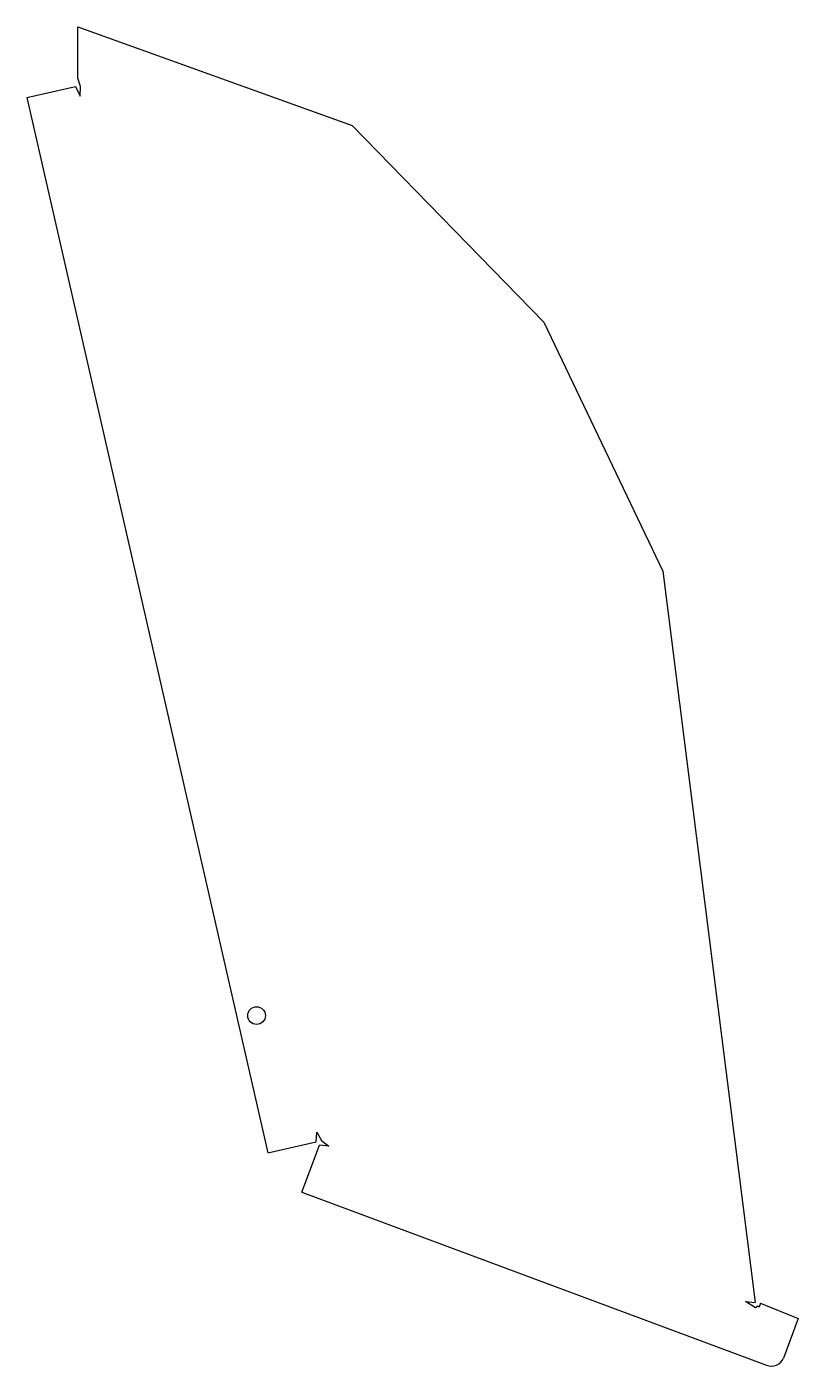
# Model space of a CAD drawing. Extents: x -1339 to -751, y 101 to 1121.
import ezdxf

# ---------------------------------------------------------------- set-up
doc = ezdxf.new("R2010")
doc.units = 0
doc.layers.get('0').update_dxf_attribs({"linetype": 'CONTINUOUS'})

msp = doc.modelspace()

# ---------------------------------------------------------------- linework, layer by layer
for p, q in [((-1299.6, 1120.6), (-1090.7, 1045.4)), ((-1299.6, 1081.5), (-1299.6, 1120.6)), ((-1297.6, 1075.3), (-1299.6, 1081.5)), ((-1338.6, 1066.7), (-1301.5, 1075.2)), ((-1301.5, 1075.2), (-1297.8, 1067.8)), ((-1297.8, 1067.8), (-1297.6, 1075.3)), ((-1338.6, 1066.7), (-1155.1, 263.6)), ((-1090.7, 1045.4), (-944.9, 895.9)), ((-944.9, 895.9), (-854.2, 706.4)), ((-854.2, 706.4), (-784, 149.7)), ((-1118.1, 272.1), (-1117.7, 279.3)), ((-1117.7, 279.3), (-1114.2, 273)), ((-1155.1, 263.6), (-1118.1, 272.1)), ((-1129, 233.7), (-1115.7, 269.4)), ((-1108.5, 268.7), (-1115.7, 269.4)), ((-1114.2, 273), (-1108.5, 268.7)), ((-1129, 233.7), (-775.4, 102)), ((-791.2, 150.6), (-784, 149.7)), ((-783.7, 145.7), (-791.2, 150.6)), ((-781.9, 147), (-783.7, 145.7)), ((-781.9, 147), (-781, 146.6)), ((-779.8, 149.4), (-781, 146.6)), ((-779.8, 149.4), (-751.1, 137.6)), ((-751.1, 137.6), (-762.4, 107.5))]:
    msp.add_line(p, q)
msp.add_circle((-1163.6, 368.1), 6.75)
msp.add_arc((-771.6, 111.3), 10, 247.7198, 337.7198)

doc.saveas('drawing.dxf')
